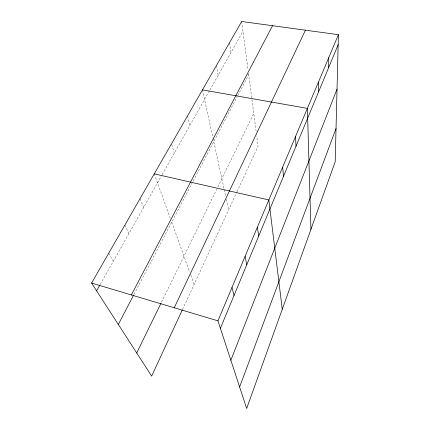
<?xml version="1.0" encoding="UTF-8"?>
<svg xmlns="http://www.w3.org/2000/svg" width="430" height="430" viewBox="0 0 430 430"><rect width="100%" height="100%" fill="white"/><g stroke="black" fill="none" stroke-linecap="round" stroke-linejoin="round"><path stroke-width="0.32" stroke-dasharray="2.15 1.61" d="M182.562 309.342L236.742 192.323M237.021 191.726L258.07 146.264L256.678 135.67M161.546 302.123L216.65 189.367M217.806 186.991L253.759 113.418M134.02 294.362L237.107 96.857M237.715 95.686L248.68 74.686M100.212 284.466L161.787 175.246M162.121 174.666L209.415 90.778M209.738 90.203L242.982 31.239M108.774 253.119L113.278 261.289M124.883 225.051L128.925 233.544M140.019 198.681L143.636 207.443M154.262 173.86L170.339 218.418M171.699 222.176L189.695 272.05M190.802 275.125L194.134 284.354M171.688 144.432L174.311 153.042M187.528 115.901L189.952 125.302M202.455 89.886L212.904 137.675M213.043 138.326L224.116 188.985M224.256 189.625L225.809 196.73M226.379 199.343L228.663 209.781M216.403 65.586L218.187 75.218M229.459 42.839L230.975 52.541M241.703 21.5L248.078 70.106M248.508 73.374L256.248 132.354"/><path stroke-width="0.64" d="M328.665 67.548L328.762 57.593M338.41 34.679L335.19 161.755L246.664 408.5L217.946 320.844L338.41 34.679L241.703 21.5L91.59 283.058L151.65 376.105L182.282 309.944M239.618 386.995L336.034 128.548M230.856 360.249L337.029 89.166M220.391 328.305L338.157 44.693M174.257 307.778L305.418 30.181M136.708 352.949L160.971 303.3M118.309 324.451L133.714 294.942M131.349 294.942L272.555 25.703M96.616 290.841L99.884 285.047M202.455 89.886L307.385 108.381L310.938 229.362M154.262 173.86L268.836 199.955L282.257 309.299M91.59 283.058L217.946 320.844M231.985 287.498L234.033 295.458M245.084 256.371L246.782 264.751M257.344 227.255L258.726 235.984M282.682 167.06L283.477 176.381M295.496 136.622L296.017 146.178M318.442 82.103L318.528 91.966"/></g></svg>
